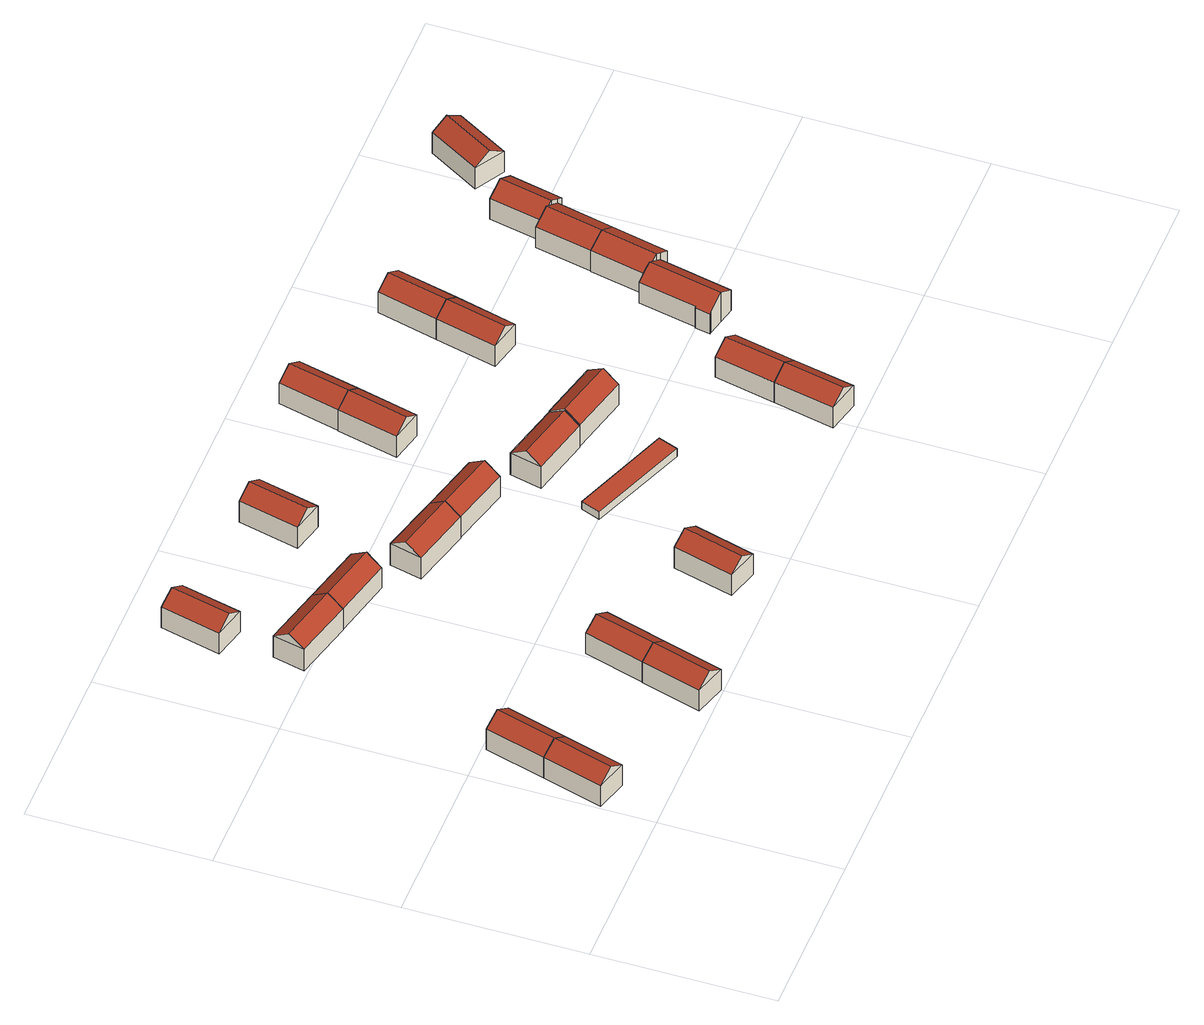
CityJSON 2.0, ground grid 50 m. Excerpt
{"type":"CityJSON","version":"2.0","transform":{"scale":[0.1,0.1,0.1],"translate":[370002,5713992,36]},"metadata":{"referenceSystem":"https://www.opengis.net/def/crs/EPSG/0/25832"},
"CityObjects":{
"building1":{"type":"Building","attributes":{"Geometrietyp2DReferenz":"3000","Gemeindeschluessel":"05513000","function":"31001_1010","roofType":"3100","measuredHeight":10.3,"storeysAboveGround":2},"address":[{"country":"Germany","locality":"Gelsenkirchen","thoroughfareNumber":"10","thoroughfareName":"Dachsweg"}],"geometry":[{"type":"Solid","lod":"2","boundaries":[[[[0,1,2,3]],[[4,5,1,0]],[[6,7,5,4]],[[3,2,7,6]],[[0,8,4]],[[6,9,3]],[[3,9,8,0]],[[4,8,9,6]],[[1,5,7,2]]]],"semantics":{"surfaces":[{"type":"WallSurface"},{"type":"RoofSurface"},{"type":"GroundSurface"}],"values":[[0,0,0,0,0,0,1,1,2]]}}]},
"building2":{"type":"Building","attributes":{"Geometrietyp2DReferenz":"3000","Gemeindeschluessel":"05513000","function":"31001_1010","roofType":"3100","measuredHeight":10.35,"storeysAboveGround":2},"address":[{"country":"Germany","locality":"Gelsenkirchen","thoroughfareNumber":"12","thoroughfareName":"Dachsweg"}],"geometry":[{"type":"Solid","lod":"2","boundaries":[[[[3,2,10,11]],[[6,7,2,3]],[[12,13,7,6]],[[11,10,13,12]],[[3,9,6]],[[12,14,11]],[[11,14,9,3]],[[6,9,14,12]],[[2,7,13,10]]]],"semantics":{"surfaces":[{"type":"WallSurface"},{"type":"RoofSurface"},{"type":"GroundSurface"}],"values":[[0,0,0,0,0,0,1,1,2]]}}]},
"building3":{"type":"Building","attributes":{"Geometrietyp2DReferenz":"3000","Gemeindeschluessel":"05513000","function":"31001_1010","roofType":"3100","measuredHeight":10.31,"storeysAboveGround":2},"address":[{"country":"Germany","locality":"Gelsenkirchen","thoroughfareNumber":"6","thoroughfareName":"Dachsweg"}],"geometry":[{"type":"Solid","lod":"2","boundaries":[[[[15,16,17,18]],[[19,20,16,15]],[[21,22,20,19]],[[18,17,22,21]],[[15,23,19]],[[21,24,18]],[[18,24,23,15]],[[19,23,24,21]],[[16,20,22,17]]]],"semantics":{"surfaces":[{"type":"WallSurface"},{"type":"RoofSurface"},{"type":"GroundSurface"}],"values":[[0,0,0,0,0,0,1,1,2]]}}]},
"building4":{"type":"Building","attributes":{"Geometrietyp2DReferenz":"3000","Gemeindeschluessel":"05513000","function":"31001_1010","roofType":"3100","measuredHeight":10.25,"storeysAboveGround":2},"address":[{"country":"Germany","locality":"Gelsenkirchen","thoroughfareNumber":"8","thoroughfareName":"Dachsweg"}],"geometry":[{"type":"Solid","lod":"2","boundaries":[[[[18,25,26,27]],[[21,28,25,18]],[[29,30,28,21]],[[27,26,30,29]],[[18,24,21]],[[29,31,27]],[[27,31,24,18]],[[21,24,31,29]],[[25,28,30,26]]]],"semantics":{"surfaces":[{"type":"WallSurface"},{"type":"RoofSurface"},{"type":"GroundSurface"}],"values":[[0,0,0,0,0,0,1,1,2]]}}]},
"building5":{"type":"Building","attributes":{"Geometrietyp2DReferenz":"3000","Gemeindeschluessel":"05513000","function":"31001_1010","roofType":"3100","measuredHeight":10.48,"storeysAboveGround":2},"address":[{"country":"Germany","locality":"Gelsenkirchen","thoroughfareNumber":"11","thoroughfareName":"Iltisweg"}],"geometry":[{"type":"Solid","lod":"2","boundaries":[[[[32,33,34,35]],[[36,37,33,32]],[[38,39,37,36]],[[35,34,39,38]],[[32,40,36]],[[38,41,35]],[[35,41,40,32]],[[36,40,41,38]],[[33,37,39,34]]]],"semantics":{"surfaces":[{"type":"WallSurface"},{"type":"RoofSurface"},{"type":"GroundSurface"}],"values":[[0,0,0,0,0,0,1,1,2]]}}]},
"building6":{"type":"Building","attributes":{"Geometrietyp2DReferenz":"3000","Gemeindeschluessel":"05513000","function":"31001_1010","roofType":"3100","measuredHeight":10.38,"storeysAboveGround":2},"address":[{"country":"Germany","locality":"Gelsenkirchen","thoroughfareNumber":"34","thoroughfareName":"Marderweg"}],"geometry":[{"type":"Solid","lod":"2","boundaries":[[[[42,43,44,45]],[[46,47,43,42]],[[48,49,47,46]],[[45,44,49,48]],[[42,50,46]],[[48,51,45]],[[45,51,50,42]],[[46,50,51,48]],[[43,47,49,44]]]],"semantics":{"surfaces":[{"type":"WallSurface"},{"type":"RoofSurface"},{"type":"GroundSurface"}],"values":[[0,0,0,0,0,0,1,1,2]]}}]},
"building7":{"type":"Building","attributes":{"Geometrietyp2DReferenz":"3000","Gemeindeschluessel":"05513000","function":"31001_1010","roofType":"3100","measuredHeight":10.2,"storeysAboveGround":2},"address":[{"country":"Germany","locality":"Gelsenkirchen","thoroughfareNumber":"9","thoroughfareName":"Iltisweg"}],"geometry":[{"type":"Solid","lod":"2","boundaries":[[[[52,53,54,32]],[[55,56,53,52]],[[36,57,56,55]],[[32,54,57,36]],[[52,58,55]],[[36,40,32]],[[32,40,58,52]],[[55,58,40,36]],[[53,56,57,54]]]],"semantics":{"surfaces":[{"type":"WallSurface"},{"type":"RoofSurface"},{"type":"GroundSurface"}],"values":[[0,0,0,0,0,0,1,1,2]]}}]},
"building8":{"type":"Building","attributes":{"Geometrietyp2DReferenz":"3000","Gemeindeschluessel":"05513000","function":"31001_1010","roofType":"3100","measuredHeight":10.29,"storeysAboveGround":2},"address":[{"country":"Germany","locality":"Gelsenkirchen","thoroughfareNumber":"4","thoroughfareName":"Dachsweg"}],"geometry":[{"type":"Solid","lod":"2","boundaries":[[[[59,60,61,62]],[[63,64,60,59]],[[65,66,64,63]],[[62,61,66,65]],[[59,67,63]],[[65,68,62]],[[62,68,67,59]],[[63,67,68,65]],[[60,64,66,61]]]],"semantics":{"surfaces":[{"type":"WallSurface"},{"type":"RoofSurface"},{"type":"GroundSurface"}],"values":[[0,0,0,0,0,0,1,1,2]]}}]},
"building9":{"type":"Building","attributes":{"Geometrietyp2DReferenz":"3000","Gemeindeschluessel":"05513000","function":"31001_1010","roofType":"3100","measuredHeight":10.52,"storeysAboveGround":2},"address":[{"country":"Germany","locality":"Gelsenkirchen","thoroughfareNumber":"7","thoroughfareName":"Iltisweg"}],"geometry":[{"type":"Solid","lod":"2","boundaries":[[[[69,70,71,72]],[[73,74,70,69]],[[75,76,74,73]],[[72,71,76,75]],[[69,77,73]],[[75,78,72]],[[72,78,77,69]],[[73,77,78,75]],[[70,74,76,71]]]],"semantics":{"surfaces":[{"type":"WallSurface"},{"type":"RoofSurface"},{"type":"GroundSurface"}],"values":[[0,0,0,0,0,0,1,1,2]]}}]},
"building10":{"type":"Building","attributes":{"Geometrietyp2DReferenz":"3000","Gemeindeschluessel":"05513000","function":"31001_1010","roofType":"3100","measuredHeight":10.39,"storeysAboveGround":2},"address":[{"country":"Germany","locality":"Gelsenkirchen","thoroughfareNumber":"10","thoroughfareName":"Iltisweg"}],"geometry":[{"type":"Solid","lod":"2","boundaries":[[[[79,80,81,82]],[[83,84,80,79]],[[85,86,84,83]],[[82,81,86,85]],[[79,87,83]],[[85,88,82]],[[82,88,87,79]],[[83,87,88,85]],[[80,84,86,81]]]],"semantics":{"surfaces":[{"type":"WallSurface"},{"type":"RoofSurface"},{"type":"GroundSurface"}],"values":[[0,0,0,0,0,0,1,1,2]]}}]},
"building11":{"type":"Building","attributes":{"Geometrietyp2DReferenz":"3000","Gemeindeschluessel":"05513000","function":"31001_1010","roofType":"3100","measuredHeight":10.27,"storeysAboveGround":2},"address":[{"country":"Germany","locality":"Gelsenkirchen","thoroughfareNumber":"5","thoroughfareName":"Iltisweg"}],"geometry":[{"type":"Solid","lod":"2","boundaries":[[[[89,90,91,69]],[[92,93,90,89]],[[73,94,93,92]],[[69,91,94,73]],[[89,95,92]],[[73,77,69]],[[69,77,95,89]],[[92,95,77,73]],[[90,93,94,91]]]],"semantics":{"surfaces":[{"type":"WallSurface"},{"type":"RoofSurface"},{"type":"GroundSurface"}],"values":[[0,0,0,0,0,0,1,1,2]]}}]},
"building12":{"type":"Building","attributes":{"Geometrietyp2DReferenz":"3000","Gemeindeschluessel":"05513000","function":"31001_2463","roofType":"1000","measuredHeight":2.68},"address":[{"country":"Germany","locality":"Gelsenkirchen","thoroughfareNumber":"1","thoroughfareName":"Iltisweg"}],"geometry":[{"type":"Solid","lod":"2","boundaries":[[[[96,97,98,99]],[[100,101,97,96]],[[102,103,101,100]],[[99,98,103,102]],[[100,96,99,102]],[[97,101,103,98]]]],"semantics":{"surfaces":[{"type":"WallSurface"},{"type":"RoofSurface"},{"type":"GroundSurface"}],"values":[[0,0,0,0,1,2]]}}]},
"building13":{"type":"Building","attributes":{"Geometrietyp2DReferenz":"3000","Gemeindeschluessel":"05513000","function":"31001_1010","roofType":"3100","measuredHeight":10.45,"storeysAboveGround":2},"address":[{"country":"Germany","locality":"Gelsenkirchen","thoroughfareNumber":"3","thoroughfareName":"Iltisweg"}],"geometry":[{"type":"Solid","lod":"2","boundaries":[[[[104,105,106,107]],[[108,109,105,104]],[[110,111,109,108]],[[107,106,111,110]],[[104,112,108]],[[110,113,107]],[[107,113,112,104]],[[108,112,113,110]],[[105,109,111,106]]]],"semantics":{"surfaces":[{"type":"WallSurface"},{"type":"RoofSurface"},{"type":"GroundSurface"}],"values":[[0,0,0,0,0,0,1,1,2]]}}]},
"building14":{"type":"Building","attributes":{"Geometrietyp2DReferenz":"3000","Gemeindeschluessel":"05513000","function":"31001_1010","roofType":"3100","measuredHeight":10.32,"storeysAboveGround":2},"address":[{"country":"Germany","locality":"Gelsenkirchen","thoroughfareNumber":"6","thoroughfareName":"Iltisweg"}],"geometry":[{"type":"Solid","lod":"2","boundaries":[[[[114,115,116,117]],[[118,119,115,114]],[[120,121,119,118]],[[117,116,121,120]],[[114,122,118]],[[120,123,117]],[[117,123,122,114]],[[118,122,123,120]],[[115,119,121,116]]]],"semantics":{"surfaces":[{"type":"WallSurface"},{"type":"RoofSurface"},{"type":"GroundSurface"}],"values":[[0,0,0,0,0,0,1,1,2]]}}]},
"building15":{"type":"Building","attributes":{"Geometrietyp2DReferenz":"3000","Gemeindeschluessel":"05513000","function":"31001_1010","roofType":"3100","measuredHeight":10.34,"storeysAboveGround":2},"address":[{"country":"Germany","locality":"Gelsenkirchen","thoroughfareNumber":"1","thoroughfareName":"Iltisweg"}],"geometry":[{"type":"Solid","lod":"2","boundaries":[[[[124,125,126,127]],[[128,129,125,124]],[[130,131,129,128]],[[127,126,131,130]],[[124,132,128]],[[130,133,127]],[[127,133,132,124]],[[128,132,133,130]],[[125,129,131,126]]]],"semantics":{"surfaces":[{"type":"WallSurface"},{"type":"RoofSurface"},{"type":"GroundSurface"}],"values":[[0,0,0,0,0,0,1,1,2]]}}]},
"building16":{"type":"Building","attributes":{"Geometrietyp2DReferenz":"3000","Gemeindeschluessel":"05513000","function":"31001_1010","roofType":"3100","measuredHeight":10.22,"storeysAboveGround":2},"address":[{"country":"Germany","locality":"Gelsenkirchen","thoroughfareNumber":"8","thoroughfareName":"Iltisweg"}],"geometry":[{"type":"Solid","lod":"2","boundaries":[[[[117,134,135,136]],[[120,137,134,117]],[[138,139,137,120]],[[136,135,139,138]],[[117,123,120]],[[138,140,136]],[[136,140,123,117]],[[120,123,140,138]],[[134,137,139,135]]]],"semantics":{"surfaces":[{"type":"WallSurface"},{"type":"RoofSurface"},{"type":"GroundSurface"}],"values":[[0,0,0,0,0,0,1,1,2]]}}]},
"building17":{"type":"Building","attributes":{"Geometrietyp2DReferenz":"3000","Gemeindeschluessel":"05513000","function":"31001_1010","roofType":"3100","measuredHeight":10.17,"storeysAboveGround":2},"address":[{"country":"Germany","locality":"Gelsenkirchen","thoroughfareNumber":"41","thoroughfareName":"Im Eichkamp"}],"geometry":[{"type":"Solid","lod":"2","boundaries":[[[[141,142,143,144]],[[145,146,142,141]],[[147,148,146,145]],[[144,143,148,147]],[[141,149,145]],[[147,150,144]],[[144,150,149,141]],[[145,149,150,147]],[[142,146,148,143]]]],"semantics":{"surfaces":[{"type":"WallSurface"},{"type":"RoofSurface"},{"type":"GroundSurface"}],"values":[[0,0,0,0,0,0,1,1,2]]}}]},
"building18":{"type":"Building","attributes":{"Geometrietyp2DReferenz":"3000","Gemeindeschluessel":"05513000","function":"31001_1010","roofType":"3100","measuredHeight":10.07,"storeysAboveGround":2},"address":[{"country":"Germany","locality":"Gelsenkirchen","thoroughfareNumber":"39","thoroughfareName":"Im Eichkamp"}],"geometry":[{"type":"Solid","lod":"2","boundaries":[[[[144,151,152,153]],[[147,154,151,144]],[[155,156,154,147]],[[153,152,156,155]],[[144,150,147]],[[155,157,153]],[[153,157,150,144]],[[147,150,157,155]],[[151,154,156,152]]]],"semantics":{"surfaces":[{"type":"WallSurface"},{"type":"RoofSurface"},{"type":"GroundSurface"}],"values":[[0,0,0,0,0,0,1,1,2]]}}]},
"building19":{"type":"Building","attributes":{"Geometrietyp2DReferenz":"3000","Gemeindeschluessel":"05513000","function":"31001_1010","roofType":"3100","measuredHeight":10.33,"storeysAboveGround":2},"address":[{"country":"Germany","locality":"Gelsenkirchen","thoroughfareNumber":"2","thoroughfareName":"Iltisweg"}],"geometry":[{"type":"Solid","lod":"2","boundaries":[[[[158,159,160,161]],[[162,163,159,158]],[[164,165,163,162]],[[161,160,165,164]],[[158,166,162]],[[164,167,161]],[[161,167,166,158]],[[162,166,167,164]],[[159,163,165,160]]]],"semantics":{"surfaces":[{"type":"WallSurface"},{"type":"RoofSurface"},{"type":"GroundSurface"}],"values":[[0,0,0,0,0,0,1,1,2]]}}]},
"building20":{"type":"Building","attributes":{"Geometrietyp2DReferenz":"3000","Gemeindeschluessel":"05513000","function":"31001_1010","roofType":"3100","measuredHeight":10.3,"storeysAboveGround":2},"address":[{"country":"Germany","locality":"Gelsenkirchen","thoroughfareNumber":"4","thoroughfareName":"Iltisweg"}],"geometry":[{"type":"Solid","lod":"2","boundaries":[[[[161,160,168,169]],[[164,165,160,161]],[[170,171,165,164]],[[169,168,171,170]],[[161,167,164]],[[170,172,169]],[[169,172,167,161]],[[164,167,172,170]],[[160,165,171,168]]]],"semantics":{"surfaces":[{"type":"WallSurface"},{"type":"RoofSurface"},{"type":"GroundSurface"}],"values":[[0,0,0,0,0,0,1,1,2]]}}]},
"building21":{"type":"Building","attributes":{"Geometrietyp2DReferenz":"3000","Gemeindeschluessel":"05513000","function":"31001_1010","roofType":"3100","measuredHeight":10.28,"storeysAboveGround":2},"address":[{"country":"Germany","locality":"Gelsenkirchen","thoroughfareNumber":"37","thoroughfareName":"Im Eichkamp"}],"geometry":[{"type":"Solid","lod":"2","boundaries":[[[[173,174,175,176]],[[177,178,174,173]],[[179,180,178,177]],[[181,182,180,179]],[[183,184,182,181]],[[185,186,184,183]],[[187,188,186,185]],[[189,190,188,187]],[[191,192,190,189]],[[176,175,192,191]],[[185,183,181,179,177,173,176,187]],[[191,189,187,176]],[[174,178,180,182,184,186,188,190,192,175]]]],"semantics":{"surfaces":[{"type":"WallSurface"},{"type":"RoofSurface"},{"type":"GroundSurface"}],"values":[[0,0,0,0,0,0,0,0,0,0,1,1,2]]}}]},
"building22":{"type":"Building","attributes":{"Geometrietyp2DReferenz":"3000","Gemeindeschluessel":"05513000","function":"31001_1010","roofType":"3100","measuredHeight":10.28,"storeysAboveGround":2},"address":[{"country":"Germany","locality":"Gelsenkirchen","thoroughfareNumber":"35","thoroughfareName":"Im Eichkamp"}],"geometry":[{"type":"Solid","lod":"2","boundaries":[[[[193,194,190,195]],[[196,186,194,193]],[[197,198,186,196]],[[199,200,198,197]],[[201,202,200,199]],[[203,204,202,201]],[[195,190,204,203]],[[197,196,193,199]],[[195,203,201,199,193]],[[194,186,198,200,202,204,190]]]],"semantics":{"surfaces":[{"type":"WallSurface"},{"type":"RoofSurface"},{"type":"GroundSurface"}],"values":[[0,0,0,0,0,0,0,1,1,2]]}}]},
"building23":{"type":"Building","attributes":{"Geometrietyp2DReferenz":"3000","Gemeindeschluessel":"05513000","function":"31001_1010","roofType":"3100","measuredHeight":10.21,"storeysAboveGround":2},"address":[{"country":"Germany","locality":"Gelsenkirchen","thoroughfareNumber":"33","thoroughfareName":"Im Eichkamp"}],"geometry":[{"type":"Solid","lod":"2","boundaries":[[[[197,205,206,199]],[[207,208,205,197]],[[209,210,208,207]],[[211,212,210,209]],[[213,214,212,211]],[[201,215,214,213]],[[199,206,215,201]],[[209,207,197,199,211]],[[201,213,211,199]],[[205,208,210,212,214,215,206]]]],"semantics":{"surfaces":[{"type":"WallSurface"},{"type":"RoofSurface"},{"type":"GroundSurface"}],"values":[[0,0,0,0,0,0,0,1,1,2]]}}]},
"building24":{"type":"Building","attributes":{"Geometrietyp2DReferenz":"3000","Gemeindeschluessel":"05513000","function":"31001_1010","roofType":"3100","measuredHeight":10.23,"storeysAboveGround":2},"address":[{"country":"Germany","locality":"Gelsenkirchen","thoroughfareNumber":"31","thoroughfareName":"Im Eichkamp"}],"geometry":[{"type":"Solid","lod":"2","boundaries":[[[[216,217,218,219]],[[220,221,217,216]],[[222,223,221,220]],[[224,225,223,222]],[[226,227,225,224]],[[228,229,227,226]],[[219,218,229,228]],[[220,216,219,222]],[[228,226,224,222,219]],[[217,221,223,225,227,229,218]]]],"semantics":{"surfaces":[{"type":"WallSurface"},{"type":"RoofSurface"},{"type":"GroundSurface"}],"values":[[0,0,0,0,0,0,0,1,1,2]]}}]},
"building25":{"type":"Building","attributes":{"Geometrietyp2DReferenz":"3000","Gemeindeschluessel":"05513000","function":"31001_1010","roofType":"3100","measuredHeight":10.32,"storeysAboveGround":2},"address":[{"country":"Germany","locality":"Gelsenkirchen","thoroughfareNumber":"29","thoroughfareName":"Im Eichkamp"}],"geometry":[{"type":"Solid","lod":"2","boundaries":[[[[230,231,232,233]],[[234,235,231,230]],[[236,237,235,234]],[[233,232,237,236]],[[230,238,234]],[[236,239,233]],[[233,239,238,230]],[[234,238,239,236]],[[231,235,237,232]]]],"semantics":{"surfaces":[{"type":"WallSurface"},{"type":"RoofSurface"},{"type":"GroundSurface"}],"values":[[0,0,0,0,0,0,1,1,2]]}}]}
},
"vertices":[
[98,126,82],[98,126,10],[146,294,10],[146,294,82],[9,152,82],[9,152,10],[57,320,82],[57,320,10],[54,139,113],[101,307,113],
[194,463,10],[194,463,82],[105,489,82],[105,489,10],[150,476,113],
[499,6,85],[499,6,13],[548,175,13],[548,175,85],[410,33,85],[410,33,13],[459,201,85],[459,201,13],[454,20,116],[503,188,116],
[548,175,14],[597,343,14],[597,343,85],[459,201,14],[508,369,85],[508,369,14],[552,356,116],
[409,1059,84],[409,1059,10],[239,1102,10],[239,1102,84],[388,969,84],[388,969,10],[218,1012,84],[218,1012,10],[399,1014,115],[228,1057,115],
[294,1209,83],[294,1209,11],[334,1377,11],[334,1377,83],[203,1232,83],[203,1232,11],[243,1400,83],[243,1400,11],[248,1221,114],[288,1388,114],
[580,1016,84],[580,1016,13],[409,1059,13],[559,927,84],[559,927,13],[388,969,13],[569,971,115],
[912,68,88],[912,68,16],[958,237,16],[958,237,88],[823,93,88],[823,93,16],[869,262,88],[869,262,16],[867,81,119],[913,250,119],
[812,889,90],[812,889,16],[642,934,16],[642,934,90],[790,800,90],[790,800,16],[620,844,90],[620,844,16],[801,845,121],[631,889,121],
[707,1149,91],[707,1149,18],[748,1319,18],[748,1319,91],[617,1171,91],[617,1171,18],[658,1341,91],[658,1341,18],[662,1160,122],[703,1330,122],
[982,845,90],[982,845,19],[812,889,19],[960,756,90],[960,756,19],[790,800,19],[971,800,121],
[1263,442,48],[1263,442,21],[985,548,21],[985,548,48],[1242,387,48],[1242,387,21],[964,494,48],[964,494,21],
[1214,716,94],[1214,716,20],[1043,758,20],[1043,758,94],[1192,627,94],[1192,627,20],[1022,669,94],[1022,669,20],[1203,671,125],[1033,713,125],
[1091,1023,97],[1091,1023,24],[1132,1193,24],[1132,1193,97],[1001,1045,97],[1001,1045,24],[1042,1215,97],[1042,1215,24],[1046,1034,128],[1087,1204,128],
[1385,674,97],[1385,674,25],[1215,716,25],[1215,716,97],[1363,584,97],[1363,584,25],[1193,626,97],[1193,626,25],[1374,629,128],[1204,671,128],
[1132,1193,25],[1173,1364,25],[1173,1364,97],[1042,1215,25],[1083,1386,97],[1083,1386,25],[1128,1375,128],
[1554,29,98],[1554,29,27],[1590,199,27],[1590,199,98],[1463,51,98],[1463,51,27],[1499,220,98],[1499,220,27],[1509,40,129],[1545,210,129],
[1590,199,28],[1626,369,28],[1626,369,98],[1499,220,28],[1535,390,98],[1535,390,28],[1581,379,129],
[1474,898,102],[1474,898,30],[1516,1069,30],[1516,1069,102],[1384,920,102],[1384,920,30],[1426,1091,102],[1426,1091,30],[1429,909,133],[1471,1080,133],
[1558,1238,30],[1558,1238,102],[1468,1260,102],[1468,1260,30],[1513,1249,133],
[1671,450,108],[1671,450,36],[1717,440,36],[1717,440,139],[1667,450,105],[1667,450,36],[1676,493,106],[1676,493,36],[1679,493,107],[1679,493,36],[1713,655,108],[1713,655,36],[1745,648,129],[1745,648,36],[1761,644,139],[1761,644,36],[1808,633,108],[1808,633,36],[1764,429,108],[1764,429,36],
[1794,637,139],[1794,637,36],[1808,633,130],[1745,648,108],[1779,807,108],[1779,807,36],[1829,795,139],[1829,795,36],[1878,784,108],[1878,784,36],[1843,626,108],[1843,626,36],
[1779,807,37],[1829,795,37],[1813,965,108],[1813,965,37],[1838,959,123],[1838,959,37],[1863,954,139],[1863,954,37],[1913,942,108],[1913,942,37],[1878,784,37],
[1838,959,109],[1838,959,38],[1885,949,38],[1885,949,140],[1869,1106,109],[1869,1106,38],[1916,1095,140],[1916,1095,38],[1964,1085,109],[1964,1085,38],[1932,938,109],[1932,938,38],[1913,942,122],[1913,942,38],
[2036,1127,114],[2036,1127,42],[2120,1272,42],[2120,1272,114],[1955,1175,114],[1955,1175,42],[2039,1319,114],[2039,1319,42],[1996,1151,146],[2079,1295,146]
]}
